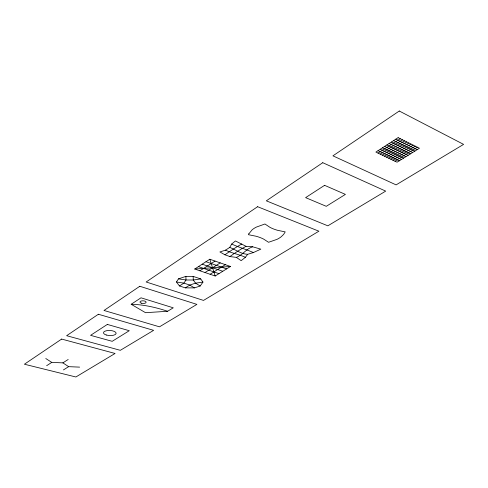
<?xml version="1.0" encoding="UTF-8"?>
<svg xmlns="http://www.w3.org/2000/svg" width="488" height="488" viewBox="0 0 488 488"><rect width="100%" height="100%" fill="white"/><g stroke="black" fill="none" stroke-linecap="round" stroke-linejoin="round"><path stroke-width="0.73" d="M229.763 247.398L231.69 244.043L235.423 240.962L246.043 246.312L252.625 246.782L260.824 249.154L253.394 252.552L247.642 254.321C240.907 253.974 235.722 249.734 229.763 247.398L225.517 250.149L219.899 251.948L224.938 254.797L229.909 256.572L236.338 257.389L241.163 260.653L245.391 257.316L247.642 254.321M176.424 281.997L178.486 278.855L185.873 276.379L193.175 276.397L200.714 278.929L202.965 282.082L200.159 286.017L194.407 287.896L185.336 287.865L179.468 285.956L176.424 281.997L183.903 283.119L189.783 285.053L194.407 287.896M131.18 304.274L141.001 297.808L173.258 307.812L167.628 311.271L145.534 312.698L131.18 304.274C143.618 304.543 155.861 307.373 167.628 311.271M194.724 269.028L209.816 259.232L230.482 266.478L215.19 276.001L194.724 269.028L230.482 266.478M46.635 365.713L51.771 362.383L62.879 362.865L68.649 366.659L79.623 367.129M378.041 153.098L400.3 138.726M380.183 154.123L402.454 139.8M199.891 270.785L215.037 261.062M224.938 254.797C230.452 250.899 235.911 247.27 241.804 243.969M382.317 155.141L404.601 140.867M179.468 285.956L183.903 283.119L186.007 279.996L185.873 276.379M384.446 156.16L406.742 141.935M229.909 256.572C235.118 252.778 240.346 249.368 246.043 246.312M62.879 362.865L68.192 359.491M205.027 272.536L220.222 262.88M386.569 157.173L408.877 142.996M388.686 158.185L411.006 144.058M185.336 287.865L189.783 285.053L195.554 283.156L202.965 282.082M390.79 159.192L413.129 145.113M210.127 274.274L225.371 264.685M392.895 160.198L415.239 146.162M394.987 161.199L417.344 147.211M63.428 369.916L68.649 366.659M252.625 246.782C246.159 248.892 242.554 255.096 236.338 257.389M200.714 278.929L193.254 280.014L186.007 279.996L178.486 278.855M198.439 266.613L218.959 273.652M202.197 264.179L222.76 271.285M205.985 261.714L226.603 268.894M225.517 250.149C231.934 253.272 238.974 254.303 245.391 257.316M253.394 252.552C246.208 249.417 238.791 247.318 231.69 244.043M378.072 150.658L399.263 160.833M382.452 147.815L403.674 158.081M380.256 149.243L401.465 159.46M384.66 146.382L405.9 156.697M386.88 144.948L408.127 155.306M389.113 143.502L410.371 153.909M391.352 142.051L412.622 152.506M393.602 140.593L414.885 151.097M395.86 139.123L417.161 149.676M200.159 286.017L195.554 283.156L193.254 280.014L193.175 276.397M45.774 358.509L51.771 362.383M209.816 259.232L215.19 276.001M248.856 233.807L248.441 234.691L256.096 236.247A33.867 16.403 -1 0 1 263.642 239.102L268.553 242.286L277.056 239.327A26.413 13.28 -1.8 0 0 281.228 236.735L283.571 234.46L285.23 231.891L277.587 230.312A36.545 18.806 -3.4 0 1 269.986 227.353L264.941 223.992L256.267 227.127A26.163 12.975 -2.3 0 0 252.15 229.811L248.856 233.807M61.634 339.075L24.4 364.225L75.872 376.986L115.076 353.465L61.634 339.075M98.381 314.254L66.624 335.701L120.329 350.317L153.622 330.339L98.381 314.254M139.806 286.273L103.993 310.466L159.497 326.82L196.89 304.384L139.806 286.273M257.615 206.705L146.156 281.985L203.508 300.419L318.896 231.196L257.615 206.705M322.757 162.705L266.32 200.824L327.851 225.822L385.703 191.113L322.757 162.705M399.282 111.014L332.932 155.837L396.097 184.885L463.6 144.387L399.282 111.014M107.336 324.428L90.573 335.341L112.197 341.319L129.277 330.712L107.336 324.428M324.587 185.33L305.616 197.628L326.277 206.314L345.406 194.395L324.587 185.33M398.135 137.653L375.894 152.073L397.073 162.193L419.442 148.254L398.135 137.653M141.337 303.188A3.056 1.33 2 0 0 146.107 302.322A3.056 1.33 2 0 0 141.727 300.901A3.056 1.33 2 0 0 141.337 303.188M106.274 335.012A6.35 2.556 2.7 0 0 116.138 333.45A6.35 2.556 2.7 0 0 107.018 330.614A6.35 2.556 2.7 0 0 106.274 335.012"/></g></svg>
